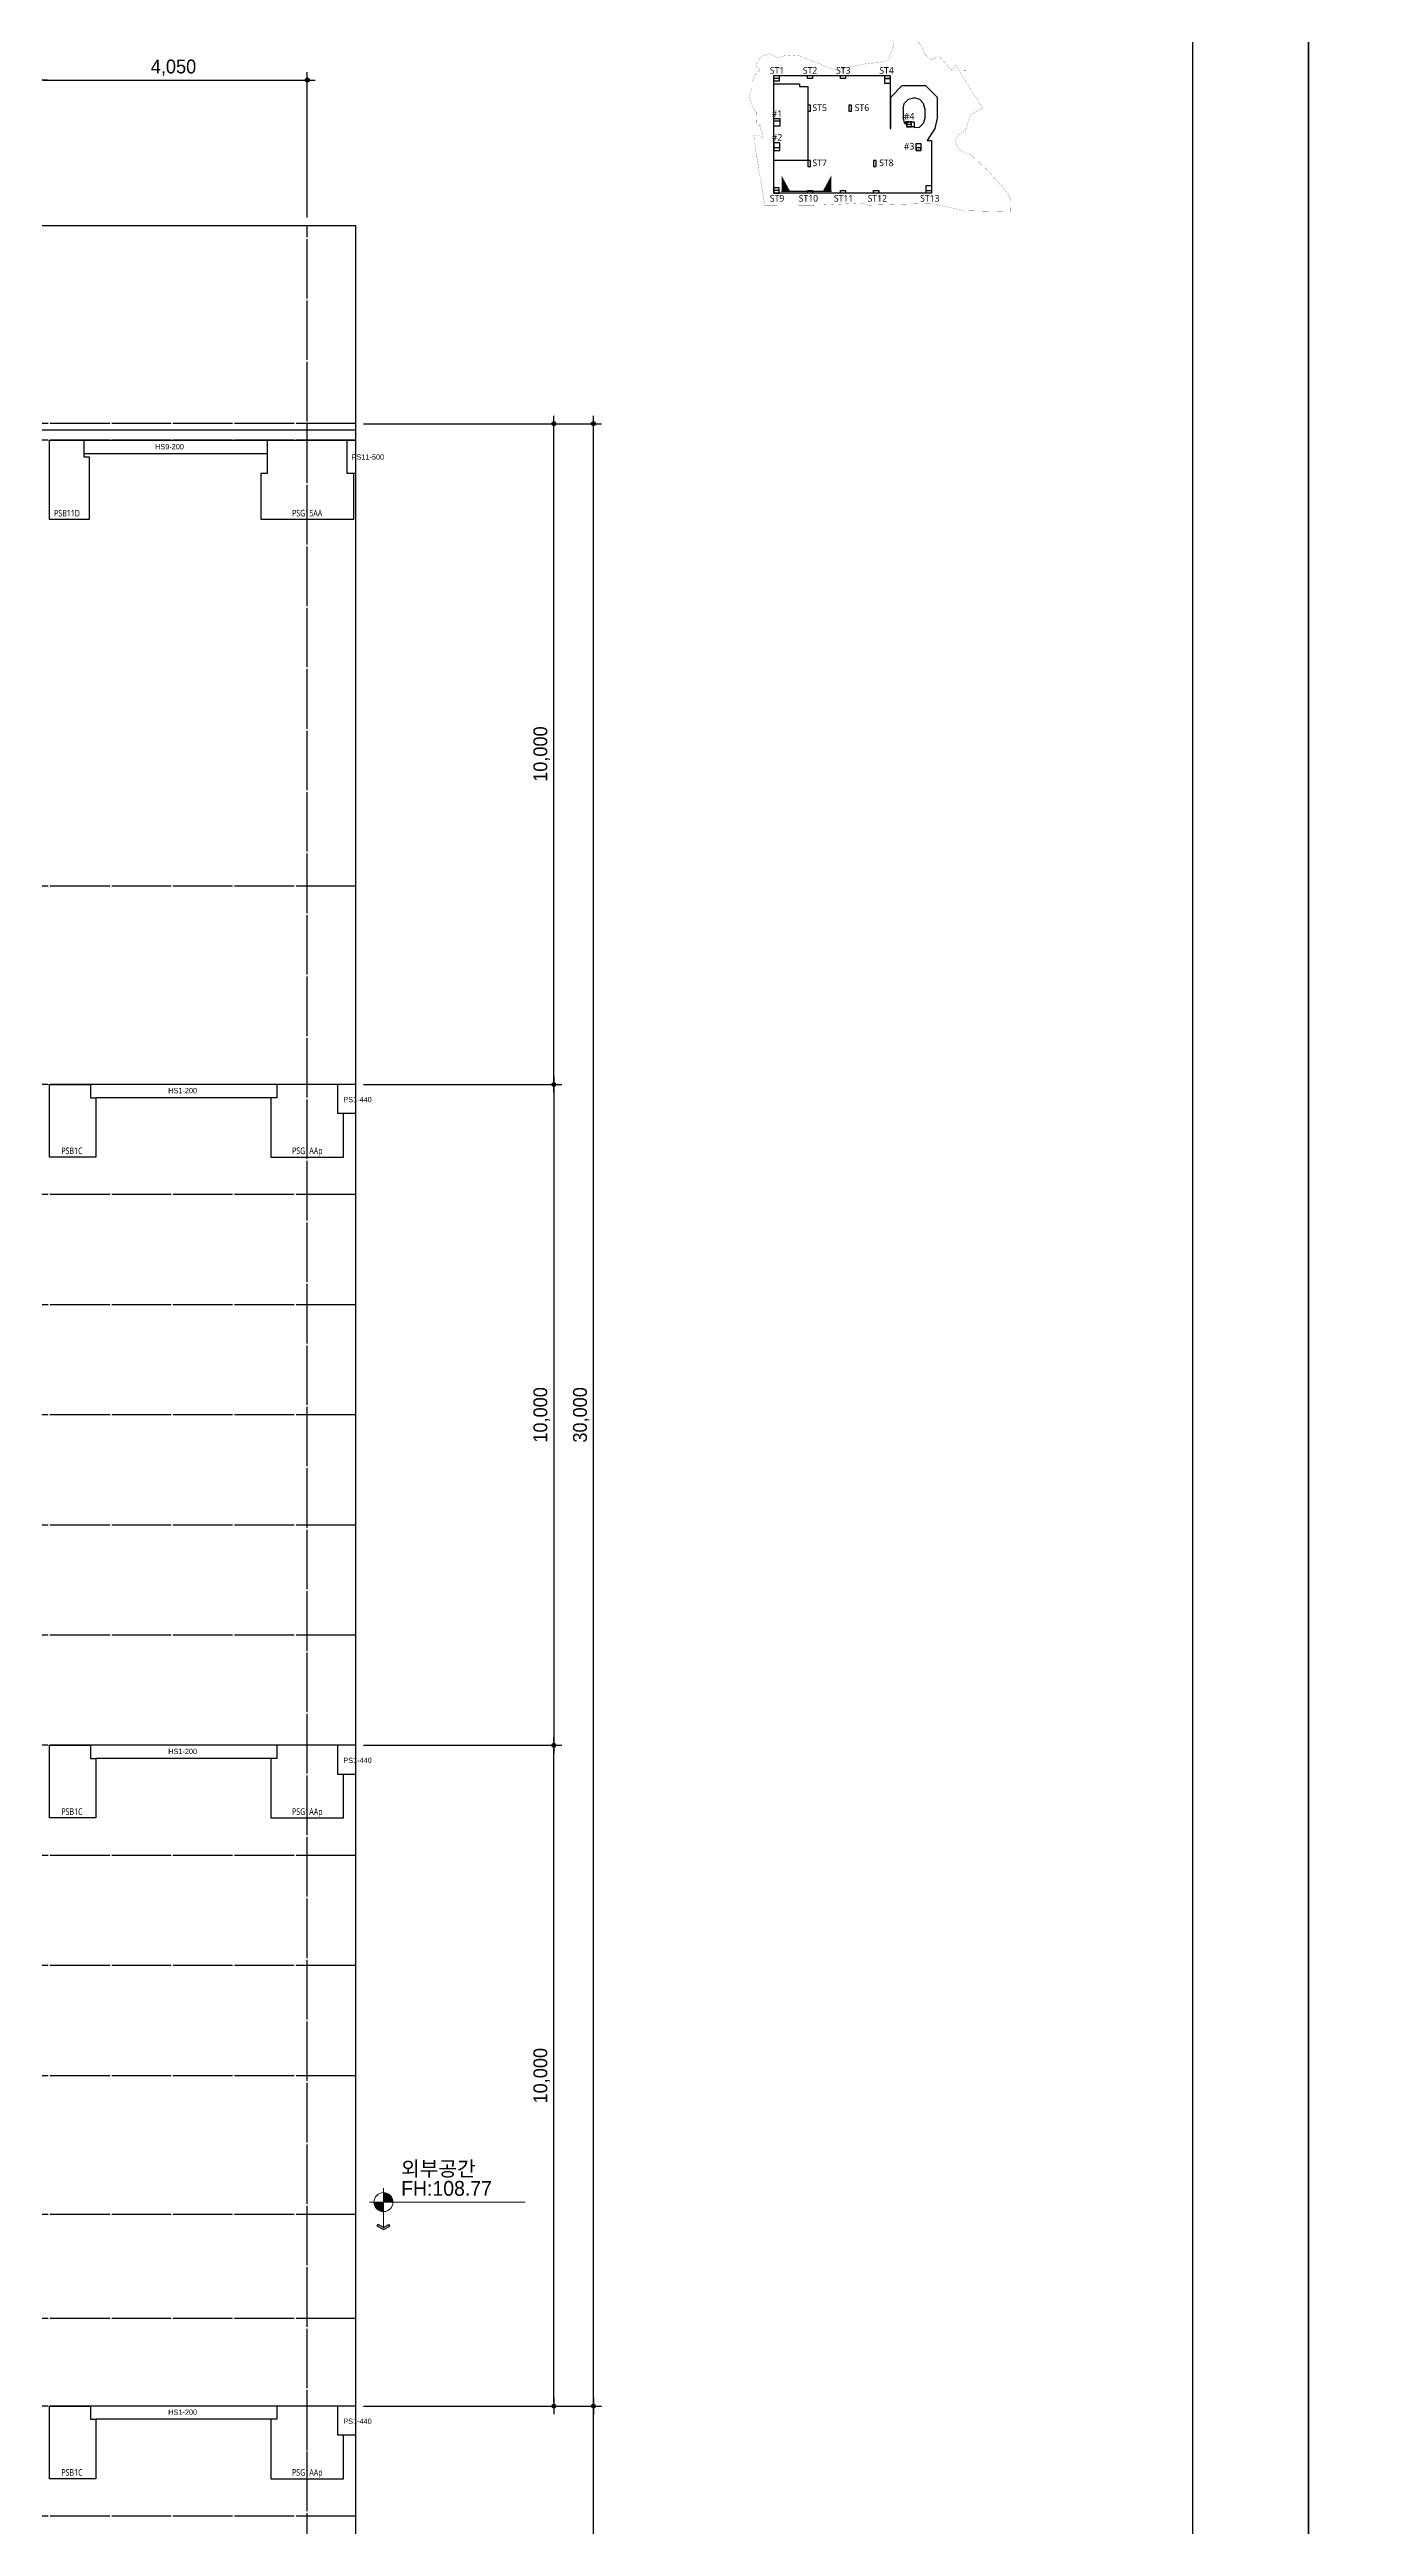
# Model space of a CAD drawing. Header units: millimetres. Extents: x 11948722 to 13111668, y -10771712 to -10232988.
# Drawn here: x 12652766 to 12672722, y -10493525 to -10456042 of the extents above; entities that cross this region are included whole.
import ezdxf
from ezdxf.enums import TextEntityAlignment as Align

# ---------------------------------------------------------------- set-up
doc = ezdxf.new("R2010")
doc.units = ezdxf.units.MM
doc.header["$LTSCALE"] = 150
doc.header["$MEASUREMENT"] = 0
doc.linetypes.add('CEN', pattern=[6.2, 6, -0.1, 0, -0.1])
doc.linetypes.add('Xref-계단단면도$0$PHANTOM', pattern=[2.5, 1.25, -0.25, 0.25, -0.25, 0.25, -0.25])
doc.layers.get('0').update_dxf_attribs({"linetype": 'CONTINUOUS'})
doc.layers.get('Defpoints').update_dxf_attribs({"color": 117, "linetype": 'CONTINUOUS'})
for name, color, linetype in [('A-CON', 2, 'CONTINUOUS'), ('A-중심선', 10, 'CEN'), ('CON-C', 2, 'CONTINUOUS'), ('ELE-06', 6, 'CONTINUOUS'), ('Xref-계단단면도$0$3 dim0', 7, 'CONTINUOUS'), ('Xref-계단단면도$0$A-TEX-SYM', 3, 'CONTINUOUS'), ('Xref-계단단면도$0$DIM', 7, 'CONTINUOUS'), ('Xref-계단단면도$0$TEX', 3, 'CONTINUOUS'), ('Xref-계단단면도$0$WALL', 2, 'CONTINUOUS'), ('Xref-계단단면도$0$사업부지', 6, 'CONTINUOUS'), ('배수로', 5, 'CONTINUOUS')]:
    doc.layers.add(name, color=color, linetype=linetype)
doc.layers.add('Xref-계단단면도$0$박스', color=6, linetype='CONTINUOUS', lineweight=15)
doc.styles.get("Standard").update_dxf_attribs({"font": 'NanumGothic.ttf'})
doc.styles.add('Xref-계단단면도$0$나눔고딕 Se', font='')
doc.styles.add('Xref-계단단면도$0$돋움', font='')
doc.styles.add('나눔고딕 Se', font='NanumGothic.ttf')
doc.styles.get('Xref-계단단면도$0$나눔고딕 Se').set_extended_font_data('Dotum')
doc.styles.get('Xref-계단단면도$0$돋움').set_extended_font_data('Dotum')
doc.dimstyles.new('Xref-계단단면도$0$A1-100', dxfattribs={"dimtxt": 3, "dimasz": 1, "dimexe": 2, "dimexo": 2, "dimgap": 1, "dimtad": 1, "dimdec": 0, "dimzin": 12, "dimdsep": 46, "dimlunit": 6, "dimtxsty": 'Xref-계단단면도$0$나눔고딕 Se', "dimblk1": 'Xref-계단단면도$0$DIMDOT', "dimblk2": 'Xref-계단단면도$0$DIMDOT', "dimsah": 1, "dimcen": -1, "dimdle": 2, "dimclrd": 256, "dimclre": 256, "dimclrt": 3, "dimadec": 0, "dimazin": 0, "dimtfac": 1, "dimtdec": 0, "dimtix": 1, "dimtmove": 2, "dimatfit": 3, "dimldrblk": 'Xref-계단단면도$0$DIMDOT', "dimfxl": 1, "dimtvp": 1, "dimtolj": 1, "dimtzin": 12, "dimlwd": -1, "dimlwe": -1, "dimarcsym": 0})

# ---------------------------------------------------------------- blocks, each defined once
blk = doc.blocks.new('Xref-계단단면도$0$DIMDOT')
at = {"color": 0}
blk.add_line((-2, 0), (2, 0), dxfattribs=at)
for radius in [0.5, 0.25]:
    blk.add_circle((0, 0), radius, dxfattribs=at)
blk = doc.blocks.new('*D432')
at = {"layer": 'Defpoints', "color": 0, "ltscale": 1200}
for p in [(12657396, -10471704), (12657396, -10481704), (12660396, -10481704)]:
    blk.add_point(p, dxfattribs=at)
at = {"layer": 'Xref-계단단면도$0$3 dim0'}
for p, q in [((12657516, -10471704), (12660516, -10471704)), ((12660396, -10471764), (12660396, -10481644)), ((12657516, -10481704), (12660516, -10481704))]:
    blk.add_line(p, q, dxfattribs=at)
at = {"layer": 'Xref-계단단면도$0$3 dim0', "ltscale": 1200, "xscale": 60, "yscale": 60, "zscale": 60}
for p, rotation in [((12660396, -10471704), 90), ((12660396, -10481704), 270)]:
    blk.add_blockref('Xref-계단단면도$0$DIMDOT', p, dxfattribs=dict(at, rotation=rotation))
at = {"layer": 'Xref-계단단면도$0$3 dim0', "color": 3, "ltscale": 1200, "insert": (12660211, -10476704), "char_height": 210, "attachment_point": 5, "rotation": 90, "style": 'Xref-계단단면도$0$나눔고딕 Se'}
blk.add_mtext('\\A1;10,000', dxfattribs=at)
blk = doc.blocks.new('*D436')
at = {"layer": 'Defpoints', "color": 0, "ltscale": 1200}
for p in [(12657396, -10461704), (12660996, -10461704), (12657396, -10491704)]:
    blk.add_point(p, dxfattribs=at)
at = {"layer": 'Xref-계단단면도$0$3 dim0'}
for p, q in [((12657516, -10461704), (12661116, -10461704)), ((12660996, -10491644), (12660996, -10461764)), ((12657516, -10491704), (12661116, -10491704))]:
    blk.add_line(p, q, dxfattribs=at)
at = {"layer": 'Xref-계단단면도$0$3 dim0', "ltscale": 1200, "xscale": 60, "yscale": 60, "zscale": 60}
for p, rotation in [((12660996, -10461704), 90), ((12660996, -10491704), 270)]:
    blk.add_blockref('Xref-계단단면도$0$DIMDOT', p, dxfattribs=dict(at, rotation=rotation))
at = {"layer": 'Xref-계단단면도$0$3 dim0', "color": 3, "ltscale": 1200, "insert": (12660811, -10476704), "char_height": 210, "attachment_point": 5, "rotation": 90, "style": 'Xref-계단단면도$0$나눔고딕 Se'}
blk.add_mtext('\\A1;30,000', dxfattribs=at)
blk = doc.blocks.new('*D437')
at = {"layer": 'Defpoints', "color": 0, "ltscale": 1200}
for p in [(12657396, -10481704), (12660396, -10481704), (12657396, -10491704)]:
    blk.add_point(p, dxfattribs=at)
at = {"layer": 'Xref-계단단면도$0$3 dim0'}
for p, q in [((12657516, -10481704), (12660516, -10481704)), ((12660396, -10491644), (12660396, -10481764)), ((12657516, -10491704), (12660516, -10491704))]:
    blk.add_line(p, q, dxfattribs=at)
at = {"layer": 'Xref-계단단면도$0$3 dim0', "ltscale": 1200, "xscale": 60, "yscale": 60, "zscale": 60}
for p, rotation in [((12660396, -10481704), 90), ((12660396, -10491704), 270)]:
    blk.add_blockref('Xref-계단단면도$0$DIMDOT', p, dxfattribs=dict(at, rotation=rotation))
at = {"layer": 'Xref-계단단면도$0$3 dim0', "color": 3, "ltscale": 1200, "insert": (12660211, -10486704), "char_height": 210, "attachment_point": 5, "rotation": 90, "style": 'Xref-계단단면도$0$나눔고딕 Se'}
blk.add_mtext('\\A1;10,000', dxfattribs=at)
blk = doc.blocks.new('*D439')
at = {"layer": 'Defpoints', "color": 0, "ltscale": 1200}
for p in [(12657396, -10461704), (12660396, -10461704), (12657396, -10471704)]:
    blk.add_point(p, dxfattribs=at)
at = {"layer": 'Xref-계단단면도$0$3 dim0'}
for p, q in [((12657516, -10461704), (12660516, -10461704)), ((12660396, -10471644), (12660396, -10461764)), ((12657516, -10471704), (12660516, -10471704))]:
    blk.add_line(p, q, dxfattribs=at)
at = {"layer": 'Xref-계단단면도$0$3 dim0', "ltscale": 1200, "xscale": 60, "yscale": 60, "zscale": 60}
for p, rotation in [((12660396, -10461704), 90), ((12660396, -10471704), 270)]:
    blk.add_blockref('Xref-계단단면도$0$DIMDOT', p, dxfattribs=dict(at, rotation=rotation))
at = {"layer": 'Xref-계단단면도$0$3 dim0', "color": 3, "ltscale": 1200, "insert": (12660211, -10466704), "char_height": 210, "attachment_point": 5, "rotation": 90, "style": 'Xref-계단단면도$0$나눔고딕 Se'}
blk.add_mtext('\\A1;10,000', dxfattribs=at)
blk = doc.blocks.new('*D445')
at = {"layer": 'Defpoints', "color": 0, "ltscale": 1200}
for p in [(12657396, -10491704), (12660996, -10491704), (12657396, -10501704)]:
    blk.add_point(p, dxfattribs=at)
at = {"layer": 'Xref-계단단면도$0$3 dim0'}
for p, q in [((12657516, -10491704), (12661116, -10491704)), ((12660996, -10501644), (12660996, -10491764)), ((12657516, -10501704), (12661116, -10501704))]:
    blk.add_line(p, q, dxfattribs=at)
at = {"layer": 'Xref-계단단면도$0$3 dim0', "ltscale": 1200, "xscale": 60, "yscale": 60, "zscale": 60}
for p, rotation in [((12660996, -10491704), 90), ((12660996, -10501704), 270)]:
    blk.add_blockref('Xref-계단단면도$0$DIMDOT', p, dxfattribs=dict(at, rotation=rotation))
at = {"layer": 'Xref-계단단면도$0$3 dim0', "color": 3, "ltscale": 1200, "insert": (12660811, -10496704), "char_height": 210, "attachment_point": 5, "rotation": 90, "style": 'Xref-계단단면도$0$나눔고딕 Se'}
blk.add_mtext('\\A1;10,000', dxfattribs=at)
blk = doc.blocks.new('Xref-계단단면도$0$arrow1')
for p, q in [((0, 0), (0.29, 0.5)), ((0, 0), (0.29, -0.5)), ((0.16, 0), (0.41, 0.43)), ((0.16, 0), (0.41, -0.43)), ((0.29, 0.5), (0.41, 0.43)), ((0.29, -0.5), (0.41, -0.43))]:
    blk.add_line(p, q)
blk = doc.blocks.new('A$C70812429')
at = {"layer": 'Xref-계단단면도$0$WALL', "color": 7}
for p, q in [((289377, -159419), (291069, -153102)), ((289377, -159419), (289377, -171419)), ((291069, -153102), (291569, -152236)), ((291569, -152236), (296194, -147612)), ((296194, -147612), (297060, -147112)), ((297060, -147112), (303377, -145419)), ((303377, -145419), (304377, -145419)), ((310694, -147112), (304377, -145419)), ((310694, -147112), (311560, -147612)), ((316184, -152236), (311560, -147612)), ((316184, -152236), (316684, -153102)), ((318377, -159419), (316684, -153102)), ((318377, -159419), (318377, -160419)), ((318377, -160419), (318377, -171419)), ((289377, -172419), (289377, -171419)), ((289377, -172419), (291091, -178724)), ((291591, -179590), (291091, -178724)), ((291591, -179590), (292103, -180099)), ((292700, -177089), (292700, -179851)), ((294457, -177089), (292700, -177089)), ((304357, -183889), (304357, -185119)), ((310672, -184689), (304377, -185119)), ((311538, -184189), (310672, -184689)), ((316162, -179590), (311538, -184189)), ((316662, -178724), (316162, -179590)), ((318377, -172419), (316662, -178724)), ((318377, -171419), (318377, -172419))]:
    blk.add_line(p, q, dxfattribs=at)
for points in [[(124627, -122919), (117477, -122919), (117477, -115719), (124627, -115719)], [(124627, -119519), (117477, -119519), (117477, -115719), (124627, -115719)], [(162477, -228719), (117477, -228719), (117477, -126519), (151477, -126519), (151477, -130019), (162477, -130069)], [(168977, -119669), (162077, -119669), (162077, -115719), (168977, -115719)], [(212977, -119669), (206077, -119669), (206077, -115719), (212977, -115719)], [(272277, -119669), (265127, -119669), (265127, -115719), (272277, -115719)], [(265127, -119669), (272277, -119669), (272277, -126419), (265127, -126419)], [(162477, -155200), (162477, -163200), (166127, -163200), (166127, -155200)], [(217224, -155200), (217224, -163200), (220874, -163200), (220874, -155200)], [(125477, -183119), (117477, -183119), (117477, -172719), (125477, -172719)], [(125477, -176369), (117477, -176369), (117477, -172719), (125477, -172719)], [(304377, -183889), (294477, -183889), (294477, -177089), (304377, -177089)], [(300827, -177089), (294477, -177089), (294477, -183889), (300827, -183889)], [(300827, -180639), (294477, -180639), (294477, -183889), (300827, -183889)], [(125477, -205119), (117477, -205119), (117477, -215519), (125477, -215519)], [(125477, -211869), (117477, -211869), (117477, -215519), (125477, -215519)], [(162477, -228719), (162477, -236719), (166127, -236719), (166127, -228719)], [(250077, -228719), (250077, -236719), (253727, -236719), (253727, -228719)], [(313027, -215319), (306877, -215319), (306877, -206019), (313027, -206019)], [(313027, -212069), (306877, -212069), (306877, -215319), (313027, -215319)], [(320127, -261969), (327277, -261969), (327277, -272519), (320127, -272519)], [(124627, -265219), (117477, -265219), (117477, -272519), (124627, -272519)], [(124627, -268719), (117477, -268719), (117477, -272519), (124627, -272519)], [(162077, -268569), (168977, -268569), (168977, -272519), (162077, -272519)], [(206077, -268569), (212977, -268569), (212977, -272519), (206077, -272519)], [(250077, -268569), (256977, -268569), (256977, -272519), (250077, -272519)], [(320127, -268719), (327277, -268719), (327277, -272519), (320127, -272519)]]:
    blk.add_lwpolyline(points, close=True, dxfattribs=at)
blk.add_lwpolyline([(327277, -272519), (117477, -272519), (117477, -115719), (272277, -115719), (272277, -186219), (273077, -186219), (273077, -144295), (288252, -129119), (319501, -129119), (334677, -144295), (334677, -172496), (331727, -185965), (321692, -201994), (327277, -201994), (327277, -272519)], dxfattribs=at)
blk.add_arc((292350, -179851), 350, 225.155035, 0, dxfattribs=at)
at = {"layer": 'Xref-계단단면도$0$사업부지', "color": 1, "linetype": 'Xref-계단단면도$0$PHANTOM', "const_width": 189, "flags": 128}
blk.add_lwpolyline([(97778, -182562), (94159, -179240), (94762, -165477), (92418, -162912), (88764, -156063), (85967, -149695), (84751, -143756), (86069, -137823), (88188, -132949), (88235, -124327), (91497, -115888), (98026, -108642), (98784, -107396), (95194, -104952), (93053, -100732), (95975, -96700), (100526, -90421), (111288, -86481), (123099, -92574), (134051, -88243), (151282, -89467), (169234, -96476), (179910, -100643), (187103, -104288), (197773, -108293), (225036, -103011), (239918, -100023), (258939, -97967), (270281, -95108), (271992, -88091), (274658, -83053), (276202, -76809), (276867, -71625), (279724, -60353), (279301, -53218), (288605, -56251), (294513, -59227), (298230, -62774), (302460, -64226), (312409, -73953), (315098, -78534), (318547, -86957), (327224, -95061), (332642, -91564), (336541, -89047), (346711, -100125), (352007, -106284), (353979, -108578), (359555, -101928), (374892, -126588), (390086, -150565), (395380, -159014), (387488, -162906), (379505, -168671), (376096, -176979), (375041, -183641), (373297, -186875), (361715, -196579), (358701, -203210), (360939, -209038), (365022, -214834), (370252, -218059), (380720, -221942), (396324, -236773), (400613, -240850), (407234, -248027), (414278, -255665), (429731, -273646), (433256, -283950), (432893, -297063), (371368, -295615), (327193, -285905), (308632, -286424), (243708, -288288), (234006, -285635), (179591, -288111), (105280, -288771), (91225, -203609), (91599, -199622), (89663, -195448), (94651, -194696), (94653, -194696), (94653, -194696), (94655, -194696), (100506, -196721), (103538, -199201), (98880, -181445), (97778, -182562), (94159, -179240)], close=True, dxfattribs=at)
at = {"layer": 'Defpoints', "style": '나눔고딕 Se'}
for s, p in [('ST1', (121603, -113213)), ('ST2', (165552, -113213)), ('ST3', (209789, -113213)), ('ST4', (267472, -113213)), ('#1', (121603, -170655)), ('ST5', (178387, -162807)), ('ST6', (234705, -162807)), ('#2', (121603, -202516)), ('#4', (297539, -174248)), ('ST7', (178387, -236297)), ('ST8', (267286, -236297)), ('#3', (297539, -214144)), ('ST9', (121603, -283507)), ('ST10', (163364, -283507)), ('ST11', (210218, -283507)), ('ST12', (255180, -283507)), ('ST13', (325089, -283507))]:
    blk.add_text(s, height=8800.7, dxfattribs=at).set_placement(p, align=Align.CENTER)
blk = doc.blocks.new('PSB11D')
at = {"layer": 'CON-C', "ltscale": 1200, "flags": 128}
blk.add_lwpolyline([(-300, 0), (-300, 1200), (-300, 1200), (-300, 1200), (220, 1200), (220, 950), (300, 950), (300, 0)], close=True, dxfattribs=at)
at = {"layer": 'Defpoints', "color": 1, "width": 0.8}
blk.add_text('PSB11D', height=99.8, dxfattribs=at).set_placement((-231, 96), align=Align.MIDDLE_LEFT)
blk = doc.blocks.new('PSG15AA')
at = {"layer": 'CON-C', "ltscale": 1200, "flags": 128}
blk.add_lwpolyline([(-700, 700), (-600, 700), (-600, 1200), (600, 1200), (600, 700), (700, 700), (700, 0), (-700, 0)], close=True, dxfattribs=at)
at = {"layer": 'Defpoints', "color": 1, "width": 0.8}
blk.add_text('PSG15AA', height=99.8, dxfattribs=at).set_placement((-231, 96), align=Align.MIDDLE_LEFT)
blk = doc.blocks.new('*D1865')
at = {"layer": 'Defpoints', "color": 0, "ltscale": 1200}
for p in [(12656666, -10456504), (12652616, -10458704), (12656666, -10458704)]:
    blk.add_point(p, dxfattribs=at)
at = {"layer": 'Xref-계단단면도$0$3 dim0'}
for p, q in [((12652616, -10458584), (12652616, -10456384)), ((12652676, -10456504), (12656606, -10456504)), ((12656666, -10458584), (12656666, -10456384))]:
    blk.add_line(p, q, dxfattribs=at)
at = {"layer": 'Xref-계단단면도$0$3 dim0', "ltscale": 1200, "xscale": 60, "yscale": 60, "zscale": 60, "rotation": 180}
blk.add_blockref('Xref-계단단면도$0$DIMDOT', (12652616, -10456504), dxfattribs=at)
at = {"layer": 'Xref-계단단면도$0$3 dim0', "ltscale": 1200, "xscale": 60, "yscale": 60, "zscale": 60}
blk.add_blockref('Xref-계단단면도$0$DIMDOT', (12656666, -10456504), dxfattribs=at)
at = {"layer": 'Xref-계단단면도$0$3 dim0', "color": 3, "ltscale": 1200, "insert": (12654641, -10456318), "char_height": 210, "attachment_point": 5, "style": 'Xref-계단단면도$0$나눔고딕 Se'}
blk.add_mtext('\\A1;4,050', dxfattribs=at)
blk = doc.blocks.new('PSB1C')
at = {"layer": 'CON-C', "ltscale": 1200, "flags": 128}
blk.add_lwpolyline([(-350, 0), (-350, 1100), (270, 1100), (270, 900), (350, 900), (350, 0)], close=True, dxfattribs=at)
at = {"layer": 'Defpoints', "color": 1, "width": 0.8}
blk.add_text('PSB1C', height=99.8, dxfattribs=at).set_placement((-171, 96), align=Align.MIDDLE_LEFT)
blk = doc.blocks.new('PSG1AAp')
at = {"layer": 'CON-C', "ltscale": 1200}
for p, q in [((-550, 900), (-550, 0)), ((-460, 900), (-550, 900)), ((460, 1100), (-460, 1100)), ((-460, 1100), (-460, 900)), ((460, 660), (460, 1100)), ((550, 660), (460, 660)), ((550, 0), (550, 660)), ((-550, 0), (550, 0))]:
    blk.add_line(p, q, dxfattribs=at)
at = {"layer": 'Defpoints', "color": 1, "width": 0.8}
blk.add_text('PSG1AAp', height=99.8, dxfattribs=at).set_placement((-231, 96), align=Align.MIDDLE_LEFT)

msp = doc.modelspace()

# ---------------------------------------------------------------- hatches: boundary and pattern name
at = {"layer": 'Xref-계단단면도$0$박스', "ltscale": 0.1}
h = msp.add_hatch(dxfattribs=at)
h.set_pattern_fill('ANSI31', color=256, scale=0.179786)
h.set_pattern_definition([(45, (270416.52358, 75129.25746), (-0.015890984760856, 0.015890984760856), [])])
h.paths.add_polyline_path([(12657818.4, -10488473), (12657818.4, -10488616.8), (12657962.2, -10488616.8, 0.4142136)])
h.paths.add_polyline_path([(12657818.4, -10488616.8), (12657674.5, -10488616.8, 0.4142136), (12657818.4, -10488760.7)])

# ---------------------------------------------------------------- linework, layer by layer
at = {"layer": 'A-중심선'}
for p, q in [((12656665.8, -10505384.5), (12656665.8, -10458703.5)), ((12657396.5, -10461703.5), (12639770.5, -10461703.5)), ((12657396.5, -10461953.5), (12639770.5, -10461953.5)), ((12657396.5, -10468703.5), (12639770.5, -10468703.5)), ((12657396.5, -10471703.5), (12639770.5, -10471703.5)), ((12657396.5, -10473370.2), (12639770.5, -10473370.2)), ((12657396.5, -10475036.9), (12639770.5, -10475036.9)), ((12657396.5, -10476703.5), (12639770.5, -10476703.5)), ((12657396.5, -10478370.2), (12639770.5, -10478370.2)), ((12657396.5, -10480036.9), (12639770.5, -10480036.9)), ((12657396.5, -10481703.5), (12639770.5, -10481703.5)), ((12657396.5, -10483370.2), (12639770.5, -10483370.2)), ((12657396.5, -10485036.9), (12639770.5, -10485036.9)), ((12657396.5, -10486703.5), (12639770.5, -10486703.5)), ((12657396.5, -10488803.5), (12639770.5, -10488803.5)), ((12657396.5, -10490378.5), (12639770.5, -10490378.5)), ((12657396.5, -10491703.5), (12639770.5, -10491703.5)), ((12657396.5, -10491703.5), (12639770.5, -10491703.5)), ((12657396.5, -10493370.2), (12639770.5, -10493370.2))]:
    msp.add_line(p, q, dxfattribs=at)
at = {"layer": 'CON-C', "ltscale": 1200}
for p, q in [((12653285.8, -10461953.5), (12656065.8, -10461953.5)), ((12653285.8, -10462153.5), (12656065.8, -10462153.5)), ((12657265.8, -10461953.5), (12657396.5, -10461953.5)), ((12657365.8, -10462453.5), (12657396.5, -10462453.5))]:
    msp.add_line(p, q, dxfattribs=at)
for points in [[(12656205.8, -10471703.5), (12653385.8, -10471703.5)], [(12656115.8, -10471903.5), (12653465.8, -10471903.5)], [(12657396.5, -10471703.5), (12657125.8, -10471703.5)], [(12657396.5, -10472143.5), (12657125.8, -10472143.5)], [(12656205.8, -10481703.5), (12653385.8, -10481703.5)], [(12657396.5, -10481703.5), (12657125.8, -10481703.5)], [(12656115.8, -10481903.5), (12653465.8, -10481903.5)], [(12657396.5, -10482143.5), (12657125.8, -10482143.5)], [(12656205.8, -10491703.5), (12653385.8, -10491703.5)], [(12656115.8, -10491903.5), (12653465.8, -10491903.5)], [(12657396.5, -10491703.5), (12657125.8, -10491703.5)], [(12657396.5, -10492143.5), (12657125.8, -10492143.5)]]:
    msp.add_lwpolyline(points, dxfattribs=at)
at = {"layer": 'Defpoints', "ltscale": 1200}
for points in [[(12627262.7, -10452136.3), (12671812.7, -10452136.3), (12671812.7, -10515136.3), (12627262.7, -10515136.3)], [(12671812.7, -10452136.3), (12716362.7, -10452136.3), (12716362.7, -10515136.3), (12671812.7, -10515136.3)], [(12629115.7, -10508461.3), (12670065.7, -10508461.3), (12670065.7, -10453936.3), (12629115.7, -10453936.3)], [(12639770.5, -10458703.5), (12657396.5, -10458703.5), (12657396.5, -10505384.5), (12639770.5, -10505384.5)]]:
    msp.add_lwpolyline(points, close=True, dxfattribs=at)
at = {"layer": 'ELE-06'}
msp.add_line((12657396.5, -10461803.5), (12639770.5, -10461803.5), dxfattribs=at)
at = {"layer": 'Xref-계단단면도$0$TEX', "linetype": 'ByBlock'}
msp.add_line((12664595.5, -10458190.1), (12663841.1, -10458190.1), dxfattribs=at)
for points in [[(12663841.1, -10458190.1), (12663841.1, -10457946.6), (12663973.1, -10458190.1)], [(12664595.5, -10458190.1), (12664595.5, -10457946.6), (12664463.5, -10458190.1)]]:
    msp.add_solid(points, dxfattribs=at)
at = {"layer": 'Xref-계단단면도$0$박스', "ltscale": 0.1}
for p, q in [((12657818.4, -10488404.6), (12657818.4, -10488616.8)), ((12657606.1, -10488616.8), (12659960.3, -10488616.8)), ((12657818.4, -10489002.7), (12657818.4, -10488616.8))]:
    msp.add_line(p, q, dxfattribs=at)
msp.add_circle((12657818.4, -10488616.8), 143.8, dxfattribs=at)
at = {"layer": 'Xref-계단단면도$0$사업부지', "color": 1, "linetype": 'Xref-계단단면도$0$PHANTOM', "const_width": 2.14, "flags": 128}
msp.add_lwpolyline([(12663502.3, -10457195.8), (12663461.1, -10457158.1), (12663468, -10457001.7), (12663441.4, -10456972.5), (12663399.8, -10456894.7), (12663368.1, -10456822.4), (12663354.2, -10456754.9), (12663369.2, -10456687.5), (12663393.3, -10456632.1), (12663393.8, -10456534.1), (12663430.9, -10456438.2), (12663505.1, -10456355.9), (12663513.7, -10456341.7), (12663472.9, -10456314), (12663448.6, -10456266), (12663481.8, -10456220.2), (12663533.5, -10456148.8), (12663655.8, -10456104.1), (12663790, -10456173.3), (12663914.4, -10456124.1), (12664110.2, -10456138), (12664314.2, -10456217.6), (12664435.5, -10456265), (12664517.3, -10456306.4), (12664638.5, -10456351.9), (12664948.3, -10456291.9), (12665117.4, -10456257.9), (12665333.5, -10456234.6), (12665462.4, -10456202.1), (12665481.8, -10456122.4), (12665512.1, -10456065.1), (12665529.7, -10455994.2), (12665537.2, -10455935.3), (12665569.7, -10455807.2), (12665564.9, -10455726.1), (12665670.6, -10455760.6), (12665737.7, -10455794.4), (12665780, -10455834.7), (12665828, -10455851.2), (12665941.1, -10455961.7), (12665971.6, -10456013.8), (12666010.8, -10456109.5), (12666109.4, -10456201.6), (12666171, -10456161.8), (12666215.3, -10456133.2), (12666330.8, -10456259.1), (12666391, -10456329.1), (12666413.4, -10456355.2), (12666476.8, -10456279.6), (12666651.1, -10456559.8), (12666823.7, -10456832.2), (12666883.9, -10456928.2), (12666794.2, -10456972.5), (12666703.5, -10457038), (12666664.7, -10457132.4), (12666652.8, -10457208.1), (12666632.9, -10457244.8), (12666501.3, -10457355.1), (12666467.1, -10457430.4), (12666492.5, -10457496.7), (12666538.9, -10457562.5), (12666598.3, -10457599.2), (12666717.3, -10457643.3), (12666894.6, -10457811.8), (12666943.3, -10457858.1), (12667018.6, -10457939.7), (12667098.6, -10458026.5), (12667274.2, -10458230.8), (12667314.2, -10458347.9), (12667310.1, -10458496.9), (12666611, -10458480.4), (12666109.1, -10458370.1), (12665898.2, -10458376), (12665160.4, -10458397.2), (12665050.2, -10458367), (12664431.9, -10458395.2), (12663587.5, -10458402.7), (12663427.8, -10457435), (12663432.1, -10457389.7), (12663410.1, -10457342.2), (12663466.7, -10457333.7), (12663466.8, -10457333.7), (12663466.8, -10457333.7), (12663466.8, -10457333.7), (12663533.3, -10457356.7), (12663567.7, -10457384.9), (12663514.8, -10457183.1), (12663502.3, -10457195.8), (12663461.1, -10457158.1)], close=True, dxfattribs=at)
at = {"layer": '배수로', "color": 8}
msp.add_lwpolyline([(12666616.2, -10456353.2), (12666615.1, -10456360.2)], dxfattribs=at)

# ---------------------------------------------------------------- block references
at = {"layer": 'A-CON', "xscale": 0.01136278695017933, "yscale": 0.01136278695017933, "zscale": 0.01136278695017933}
msp.add_blockref('A$C70812429', (12662391.2, -10455121.4), dxfattribs=at)
at = {"layer": 'CON-C', "ltscale": 1200}
for name, p in [('PSB11D', (12653065.8, -10463153.5)), ('PSG15AA', (12656665.8, -10463153.5)), ('PSB1C', (12653115.8, -10472803.5)), ('PSG1AAp', (12656665.8, -10472803.5)), ('PSB1C', (12653115.8, -10482803.5)), ('PSG1AAp', (12656665.8, -10482803.5)), ('PSB1C', (12653115.8, -10492803.5)), ('PSG1AAp', (12656665.8, -10492803.5))]:
    msp.add_blockref(name, p, dxfattribs=at)
at = {"layer": 'Xref-계단단면도$0$DIM', "ltscale": 0.1, "xscale": 187.5, "yscale": 187.5, "zscale": 187.5, "rotation": 90.00000000000001}
msp.add_blockref('Xref-계단단면도$0$arrow1', (12657818.4, -10489033.5), dxfattribs=at)

# ---------------------------------------------------------------- texts
at = {"layer": 'Defpoints', "style": 'Xref-계단단면도$0$돋움'}
for s, p in [('HS9-200', (12654362.8, -10462091.6)), ('PS11-500', (12657337.4, -10462248.6)), ('HS1-200', (12654561.6, -10471835.9)), ('PS1-440', (12657210.9, -10471972)), ('HS1-200', (12654561.6, -10481835.9)), ('PS1-440', (12657210.9, -10481972)), ('HS1-200', (12654561.6, -10491835.9)), ('PS1-440', (12657210.9, -10491972))]:
    msp.add_text(s, height=80, dxfattribs=at).set_placement(p)
at = {"layer": 'Xref-계단단면도$0$A-TEX-SYM', "style": 'Xref-계단단면도$0$돋움'}
for s, p in [('외부공간', (12658085, -10488223.6)), ('FH:108.77', (12658085, -10488521.1))]:
    msp.add_text(s, height=225, dxfattribs=at).set_placement(p)

# ---------------------------------------------------------------- dimensions: what is measured, and where the dimension line sits
at = {"layer": 'Xref-계단단면도$0$3 dim0'}
for base, p1, p2, angle, picture, middle in [((12656665.8, -10456503.5), (12652615.8, -10458703.5), (12656665.8, -10458703.5), 0, '*D1865', (12654640.8, -10456318.2)), ((12660996.5, -10461703.5), (12657396.5, -10491703.5), (12657396.5, -10461703.5), 90, '*D436', (12660811.1, -10476703.5)), ((12660396.5, -10461703.5), (12657396.5, -10471703.5), (12657396.5, -10461703.5), 270, '*D439', (12660211.1, -10466703.5)), ((12660396.5, -10481703.5), (12657396.5, -10471703.5), (12657396.5, -10481703.5), 90, '*D432', (12660211.1, -10476703.5)), ((12660396.5, -10481703.5), (12657396.5, -10491703.5), (12657396.5, -10481703.5), 270, '*D437', (12660211.1, -10486703.5)), ((12660996.5, -10491703.5), (12657396.5, -10501703.5), (12657396.5, -10491703.5), 90, '*D445', (12660811.1, -10496703.5))]:
    dim = msp.add_linear_dim(base=base, p1=p1, p2=p2, angle=angle, dimstyle='Xref-계단단면도$0$A1-100', override={"dimscale": 60, "dimtxt": 3.5}, dxfattribs=at)
    dim.commit()
    dim.dimension.update_dxf_attribs({"geometry": picture, "text_midpoint": middle})

doc.saveas('drawing.dxf')
